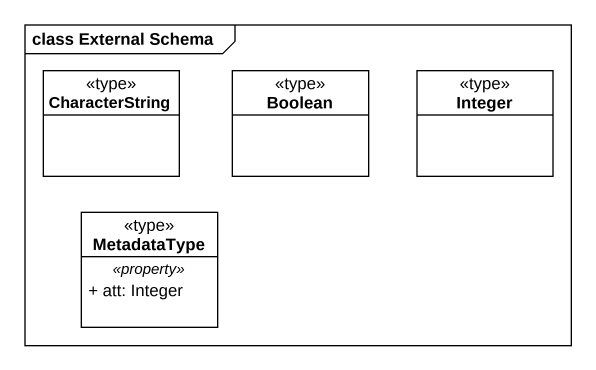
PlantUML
@startuml
mainframe class External Schema
hide circle
hide empty members
skinparam classAttributeIconSize 0
class CharacterString <<type>>
class Boolean <<type>>
class Integer <<type>>
class MetadataType <<type>> {
  .. <<property>> ..
  + att: Integer
}
@enduml
